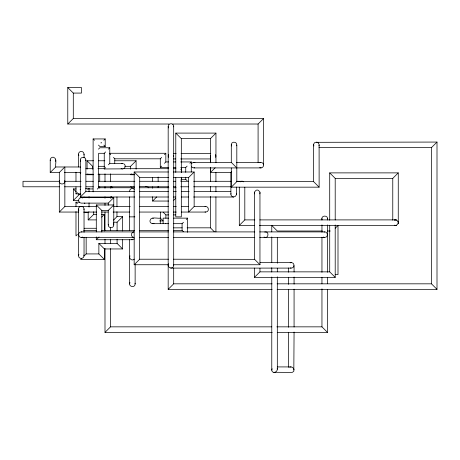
<?xml version="1.0" encoding="UTF-8"?>
<svg xmlns="http://www.w3.org/2000/svg" width="460" height="460" viewBox="0 0 460 460"><rect width="100%" height="100%" fill="white"/><g stroke="black" fill="none" stroke-linecap="round" stroke-linejoin="round"><path stroke-width="0.69" d="M272.119 289.34L168.176 289.34L168.176 126.609C167.733 123.079 173.518 122.573 173.69 126.126L173.69 265.581C173.299 270.141 166.037 267.502 168.665 263.752M173.661 126.851L173.69 126.126M210.433 155.698L210.398 162.846M67.775 87.561L73.295 93.081L81.477 93.081L81.477 87.561L67.775 87.561L67.775 124.016L73.295 118.496L263.609 118.496L263.609 164.916L263.356 166.324L262.436 167.423L261.09 167.911L194.028 167.911C190.498 168.36 189.992 162.57 193.551 162.397L231.357 162.397M294.072 332.045L293.819 371.272L292.261 372.41L273.159 372.284L272.147 371.461L271.774 370.162L271.774 277.046M50.215 172.517L50.215 159.965C50.186 158.211 52.014 156.802 53.705 157.291C57.552 158.74 55.033 164.088 55.752 166.98L50.215 172.517L59.484 172.517M55.752 159.965L55.384 161.351M59.409 180.677C58.219 185.092 65.947 185.092 64.762 180.677M78.505 167.003L78.505 154.152C78.47 152.398 80.304 150.995 81.989 151.478C84.698 152.231 84.053 155.641 84.042 157.722M80.327 159.965C80.195 156.406 86.003 156.406 85.87 159.965L85.87 191.463L80.327 197.001L80.327 159.965L80.701 161.351M83.95 154.87L84.042 154.152M84.042 237.314L84.042 255.754C84.174 259.313 78.367 259.313 78.505 255.754L78.505 208.949C78.367 205.39 84.174 205.39 84.042 208.949L84.042 232.352M85.773 160.684L85.87 159.965M83.95 209.662L84.042 208.949M78.505 255.754L78.873 254.368M113.775 197.581L108.238 203.119L81.27 203.119C77.717 203.257 77.717 197.449 81.27 197.581L113.775 197.581L113.775 225.015C113.867 229.063 107.191 228.183 108.33 224.302M129.599 191.205C129.507 188.836 132.721 187.507 134.326 189.25M135.136 264.69L135.136 283.952C135.142 288.529 127.679 286.528 129.973 282.566M236.434 187.059C235.871 189.94 238.349 196.46 233.668 197.001C231.915 197.035 230.506 195.201 230.989 193.516M271.774 370.162L272.147 368.73M277.317 276.834L277.317 369.202C277.282 370.984 275.62 372.56 273.827 372.439M321.954 220.047C320.396 214.762 329.044 214.762 327.491 220.041M327.399 219.328L327.491 218.609M231.294 144.584C231.466 141.03 237.256 141.536 236.814 145.067L236.814 167.911L231.294 162.397L231.294 144.584L231.541 145.998M236.653 145.774L236.814 145.067M316.612 142.065L317.964 142.554L319.102 144.342L319.131 187.162L313.616 181.642L313.616 144.584L314.105 143.238L315.203 142.318L437 142.065L437 289.34L277.138 289.34M318.975 145.774L319.131 145.067M260.026 262.579L291.554 262.579C295.107 262.758 294.601 268.542 291.071 268.099L170.695 268.099M215.671 157.349L215.918 155.934L215.429 154.589M129.973 255.817C128.294 258.445 132.221 261.458 134.326 259.158M168.665 154.589L168.176 155.934L168.423 157.349M396.572 220.081A2.041 1.443 0 0 0 394.456 220.087A5.422 3.835 -90 0 1 396.572 220.081L398.072 221.582A5.422 3.835 0 0 1 398.078 223.698L396.577 225.199A2.041 1.443 0 0 1 394.461 225.204A5.422 3.835 -90 0 0 396.577 225.199M139.61 259.354L139.702 177.525L134.165 171.988L168.44 171.988M101.062 143.089L101.447 142.703L101.062 142.312M103.828 140.323L105.213 138.937L105.213 146.47L99.854 146.47L98.474 145.084M98.474 149.149L99.854 147.763L109.779 147.763L109.779 163.421L108.393 164.806M123.188 168.866L104.242 168.958L104.242 153.301L105.622 151.915M108.393 149.149L109.779 147.763M87.883 173.932L87.072 174.742L93.484 174.742M80.764 193.867L75.98 193.867L77.366 192.481M80.138 189.715L80.713 189.14M59.317 212.054L64.854 206.511L64.854 166.98L59.317 172.517L59.317 212.054L78.695 212.054M104.242 168.958L105.622 167.572M78.637 200.474L73.347 200.474L78.884 194.931M87.653 189.715L89.039 188.33L85.623 188.33M114.718 163.513L114.816 158.809L113.43 157.423M83.392 197.702L84.105 196.983M97.273 189.135L98.653 187.749L134.498 187.749M124.832 166.313L130.559 166.313L136.102 160.77L136.102 169.199M96.019 219.903L88.182 219.903L88.182 212.572L88.993 211.761M131.376 173.932L130.559 174.742L134.809 174.742M88.182 219.903L93.725 214.366L96.571 214.366M77.366 234.496L75.98 235.882L75.98 211.519M101.637 217.137L104.403 214.366L101.556 214.366M114.816 158.809L160.298 158.809L161.684 157.423M164.45 154.658L165.836 153.272L165.836 161.943L164.45 163.329M168.78 167.48L160.298 167.48L161.684 166.1M113.47 220.15L116.961 216.66L122.636 216.66L122.636 231.012M96.29 236.894L96.29 239.729L99.061 236.963M117.093 230.684L117.093 222.203L122.636 216.66M81.431 258.658L80.621 259.469L104.403 259.469L104.403 248.952L98.865 243.415L98.865 253.926L104.403 259.469M84.105 255.978L86.158 253.926L86.158 237.406M175.783 172.471L175.783 133.095L181.32 138.632L210.415 138.632L215.953 133.095L215.953 162.742M180.82 169.51L181.631 168.699L181.631 172.236M180.791 167.48L185.736 167.48L187.122 166.1M189.894 163.329L191.28 161.943L191.28 163.375M152.599 196.782L152.599 201.049L156.751 196.897M180.82 180.119L181.631 179.308L185.736 179.308L187.122 180.688M194.149 171.988L194.149 206.511L188.611 212.054L188.611 177.525L194.149 171.988L173.443 171.988M173.754 200.238L175.714 198.283M172.626 124.016L258.089 124.016L263.609 118.496M210.415 167.578L210.415 172.517L215.142 167.791M173.661 227.861L182.166 227.827M230.897 194.235L230.897 172.517L231.708 171.706M173.661 223.675L182.085 223.675L183.471 222.295M186.242 219.523L187.628 218.138L173.627 218.138M231.294 168.004L231.294 187.162L236.814 181.642L313.616 181.642M104.995 248.463L104.995 332.384L110.532 326.847L271.785 326.847M168.176 289.34L173.69 283.826L272.067 283.826M239.315 187.208L239.309 225.388L244.806 219.897L244.806 187.231M335.202 224.992L335.208 277.351L254.466 277.351L259.957 271.86L259.957 268.283M335.231 228.24L337.997 225.475L337.997 274.608L335.231 274.608M398.262 172.88L329.711 172.88L335.208 178.371L392.771 178.371L398.262 172.88L398.262 223.002M437 289.34L431.48 283.826L431.48 147.585L437 142.065M134.538 264.46L134.165 264.741L134.165 171.988M123.855 168.59C125.655 167.618 125.655 164.761 123.855 163.789M134.326 238.918L132.371 239.729L96.29 239.729M240.373 181.838L241 181.476A5.422 3.835 -90 0 1 243.121 181.481L243.748 181.844M82.656 237.078C78.695 239.367 76.693 231.909 81.27 231.909L134.09 231.909C130.531 231.777 130.531 237.584 134.09 237.446L81.27 237.446M154.071 223.307C152.329 224.382 149.856 222.956 149.92 220.909C150.546 216.05 157.377 218.828 160.356 218.138L163.127 220.909L159.649 220.909M289.725 367.172C291.623 366.281 293.894 367.937 294.072 369.921M290.139 262.832L291.554 262.579M194.028 167.911L194.735 167.756M259.9 162.552C261.539 161.92 263.488 163.162 263.609 164.916M121.751 163.513L123.188 163.513M145.671 186.536L147.769 186.812L148.787 187.829M205.011 206.609C208.897 205.47 209.771 212.146 205.729 212.054L181.326 212.054M264.69 232.007C269.704 230.816 268.559 239.522 264.023 237.078M324.007 232.007C327.888 230.868 328.768 237.544 324.72 237.446L259.733 237.446M67.775 124.016L169.038 124.016M175.783 133.095L215.953 133.095M93.115 191.86L93.115 138.937L105.213 138.937M318.998 147.585L431.48 147.585M109.992 153.272L165.836 153.272M104.242 153.301L98.653 153.301L98.653 187.749M173.299 153.416L176.128 153.416M181.079 153.416L210.795 153.416M173.541 158.936L175.674 158.936M180.659 158.936L210.553 158.936M87.072 169.153L87.072 160.77L93.466 160.77M98.44 160.77L104.84 160.77M114.787 160.77L136.102 160.77M165.836 161.943L168.665 161.943M173.61 161.943L175.731 161.943M180.677 161.943L191.28 161.943M236.354 162.397L260.607 162.397M109.779 163.421L122.469 163.421M98.342 166.313L104.782 166.313M55.752 166.98L80.327 166.98L80.701 167.354M173.725 167.48L175.846 167.48M85.899 168.699L92.983 168.699M97.94 168.699L104.316 168.699M123.602 168.699L168.734 168.699M173.748 168.699L175.898 168.699M64.475 172.517L80.879 172.517M210.415 172.517L230.897 172.517M85.819 174.236L92.983 174.236M97.997 174.236L134.538 174.236M139.702 177.525L168.762 177.525M173.725 177.525L188.611 177.525M59.57 181.292L23 181.292L23 186.783L59.57 186.783M64.59 181.292L81.081 181.292M86.1 181.292L93.271 181.292M98.29 181.292L134.86 181.292M139.88 181.292L168.567 181.292M173.581 181.292L175.737 181.292M180.751 181.292L188.64 181.292M193.66 181.292L230.949 181.292M236.681 181.292L242.426 181.292M134.285 186.444L130.732 186.444L132.112 187.829M139.271 186.444L146.389 186.444M64.59 186.783L81.081 186.783M86.1 186.783L93.271 186.783M98.285 186.783L130.554 186.783M147.763 186.783L168.561 186.783M173.575 186.783L175.731 186.783M180.745 186.783L188.634 186.783M193.654 186.783L230.943 186.783M231.294 187.162L319.131 187.162M139.518 187.749L168.906 187.749M173.926 187.749L176.077 187.749M73.347 200.474L73.347 188.939L76.13 188.939M89.332 188.939L92.805 188.939M85.87 191.463L134.653 191.463M139.679 191.463L168.377 191.463M173.397 191.463L176.272 191.463M181.292 191.463L189.186 191.463M194.206 191.463L230.799 191.463M80.971 194.476L78.884 194.476L78.073 193.666M80.327 197.001L134.786 197.001M139.8 197.001L168.464 197.001M173.477 197.001L175.628 197.001M181.361 197.001L188.525 197.001M193.539 197.001L233.668 197.001M152.599 201.049L168.734 201.049M75.98 206.505L75.98 202.204L79.402 202.204M96.29 204.959L113.775 204.959L108.238 210.502L101.832 210.502L96.29 204.959L96.29 231.926M64.854 206.511L96.479 206.511M113.729 206.511L130.26 206.511M139.604 206.511L168.354 206.511M173.386 206.511L176.261 206.511M181.292 206.511L188.479 206.511M194.149 206.511L205.729 206.511M83.72 212.054L96.634 212.054M101.66 212.054L108.117 212.054M113.143 212.054L129.651 212.054M139.702 212.054L168.406 212.054M173.431 212.054L176.301 212.054M84.059 212.572L88.182 212.572M163.127 212.146L165.899 214.912L168.693 214.912M173.587 214.912L175.685 214.912M129.599 216.861L134.883 216.861M168.728 218.138L163.127 218.138L163.127 223.675M244.8 219.897L254.828 219.897M259.837 219.897L395.876 219.897M113.551 222.203L117.093 222.203M152.691 223.675L168.745 223.675M239.309 225.388L254.397 225.388M259.423 225.388L395.882 225.388M187.105 227.827L210.398 227.827L214.331 231.754M84.128 228.275L96.059 228.275M83.668 230.345L96.548 230.345M101.556 230.345L134.475 230.345M139.483 230.345L168.785 230.345M173.69 230.345L182.085 230.345L183.471 231.725M322.431 231.012L277.317 231.012L271.774 225.475L271.774 231.92M327.445 231.012L330.309 231.012M139.823 231.909L168.481 231.909M173.5 231.909L254.771 231.909M259.733 231.909L324.72 231.909M139.823 237.446L168.481 237.446M173.5 237.446L254.771 237.446M98.865 243.415L117.093 243.415L122.636 248.952L122.636 239.625M104.403 248.952L122.636 248.952M86.158 253.926L98.865 253.926M168.394 259.216L139.702 259.216L134.165 264.741L168.475 264.741M173.414 259.216L254.65 259.354M173.477 264.741L259.957 264.741L254.466 259.216M259.957 271.86L329.716 271.86L335.208 277.351M277.098 283.826L431.48 283.826M276.799 326.847L321.954 326.847L327.491 332.384L327.491 289.449M104.995 332.384L272.228 332.384M277.248 332.384L327.491 332.384M277.42 366.919L291.071 366.919M193.551 162.397L194.959 162.644M261.09 167.911L259.676 167.664M122.469 168.958L121.084 168.59M205.011 211.956L205.729 212.054M81.27 197.581L82.656 197.949M324.72 237.446L323.34 237.078M152.691 218.138L153.404 218.236M81.27 231.909L81.989 232.007M131.652 239.637L132.371 239.729M290.363 267.944L291.071 268.099M103.828 145.084L105.213 146.47M109.647 153.64L110.659 154.658M93.115 138.937L94.501 140.323M165.525 223.307L165.899 223.675M87.072 160.77L92.609 166.313L92.609 169.199M111.515 186.536L112.803 187.829M80.138 172.856L80.713 173.426M73.347 188.939L76.118 191.705M84.312 203.015L84.882 203.59M75.98 202.204L77.366 203.59M259.768 264.46L259.957 264.695L259.957 192.458M168.665 127.955L168.176 126.609M113.401 223.635L113.775 225.015M78.873 155.537L78.505 154.152M78.873 210.335L78.505 208.949M313.864 145.998L313.616 144.584M277.219 368.512L277.317 369.202M321.954 218.609L322.046 219.328M236.342 193.516L236.434 194.235M135.044 283.233L135.136 283.952M83.95 255.035L84.042 255.754M50.215 159.965L50.312 160.684M173.661 155.698L173.69 156.417M173.661 264.856L173.69 265.581M392.771 178.371L392.771 220.173M335.202 178.371L335.208 219.972M329.711 172.88L329.716 220.219M329.711 225.239L329.716 271.86M327.491 224.9L327.491 272.28M327.491 277.288L327.491 283.728M321.954 224.9L321.954 232.231M321.954 237.245L321.954 272.372M321.954 277.386L321.954 283.837M321.954 288.857L321.954 326.847M294.072 265.581L294.072 272.015M294.072 277.018L294.072 284.165M294.072 289.167L294.072 327.043M288.552 267.956L288.552 272.245M288.552 277.248L288.552 284.395M288.552 289.397L288.552 327.273M288.552 332.275L288.552 367.293M277.317 237.458L277.317 263.229M277.317 268.243L277.317 271.825M271.774 236.934L271.774 262.717M271.774 267.731L271.774 272.032M258.089 124.016L258.089 162.541M254.466 192.452L254.466 259.52M254.466 268.077L254.466 277.351M236.814 168.015L236.814 181.642M215.918 172.419L215.918 181.74M215.918 186.754L215.918 191.774M215.918 196.788L215.918 231.909M210.415 138.632L210.415 162.633M210.398 167.842L210.398 181.412M210.398 186.409L210.398 191.406M210.398 196.408L210.398 227.827M191.28 166.951L191.28 171.965M187.628 218.138L187.628 232.334M185.736 167.48L185.736 172.35M185.736 177.221L185.736 179.308M182.085 223.675L182.085 230.345M181.631 177.186L181.631 179.308M181.32 138.632L181.32 172.362M181.32 177.387L181.32 216.861L175.783 216.861L175.783 177.485M173.69 268.077L173.69 283.826M165.899 214.912L165.899 218.281M160.298 158.809L160.298 167.48M160.356 212.071L160.356 218.138M160.281 218.138L160.281 223.675M158.136 177.025L158.136 181.292M158.136 186.265L158.136 187.691M152.599 177.583L152.599 181.142M152.599 186.829L152.599 188.249M130.559 166.313L130.559 169.119M129.599 196.909L129.599 230.443M129.599 239.717L129.599 283.952M117.093 239.171L117.093 243.415M116.961 196.92L116.961 206.793M116.961 211.726L116.961 216.66M111.418 186.444L111.418 187.875M111.418 196.454L111.418 197.886M110.532 173.868L110.532 181.769M110.532 186.794L110.532 188.232M110.532 196.851L110.532 198.289M110.532 227.734L110.532 230.604M110.532 239.223L110.532 243.535M110.532 248.561L110.532 326.847M108.238 203.119L108.238 205.24M108.238 210.185L108.238 225.015M104.995 173.863L104.995 181.757M104.995 186.777L104.995 188.209M104.995 196.817L104.995 198.254M104.995 203.274L104.995 205.424M104.995 211.882L104.995 230.529M104.995 239.137L104.995 243.443M104.403 214.366L104.403 231.035M101.832 210.502L101.832 232.035M99.734 174.116L99.734 181.136M99.734 186.754L99.734 188.157M93.725 211.698L93.725 214.366M89.039 188.33L89.039 191.797M89.039 196.65L89.039 198.036M89.039 202.894L89.039 207.052M75.98 172.195L75.98 181.286M75.98 186.875L75.98 193.867M73.295 93.081L73.295 118.496M259.768 193.884A5.422 3.835 0 0 0 259.773 191.762L258.279 190.262A2.041 1.443 0 0 0 256.157 190.256L254.656 191.757A5.422 3.835 0 0 0 254.656 193.873M398.072 221.582A2.041 1.443 -90 0 1 398.078 223.698M241 181.476A2.041 1.443 0 0 1 243.121 181.481"/></g></svg>
